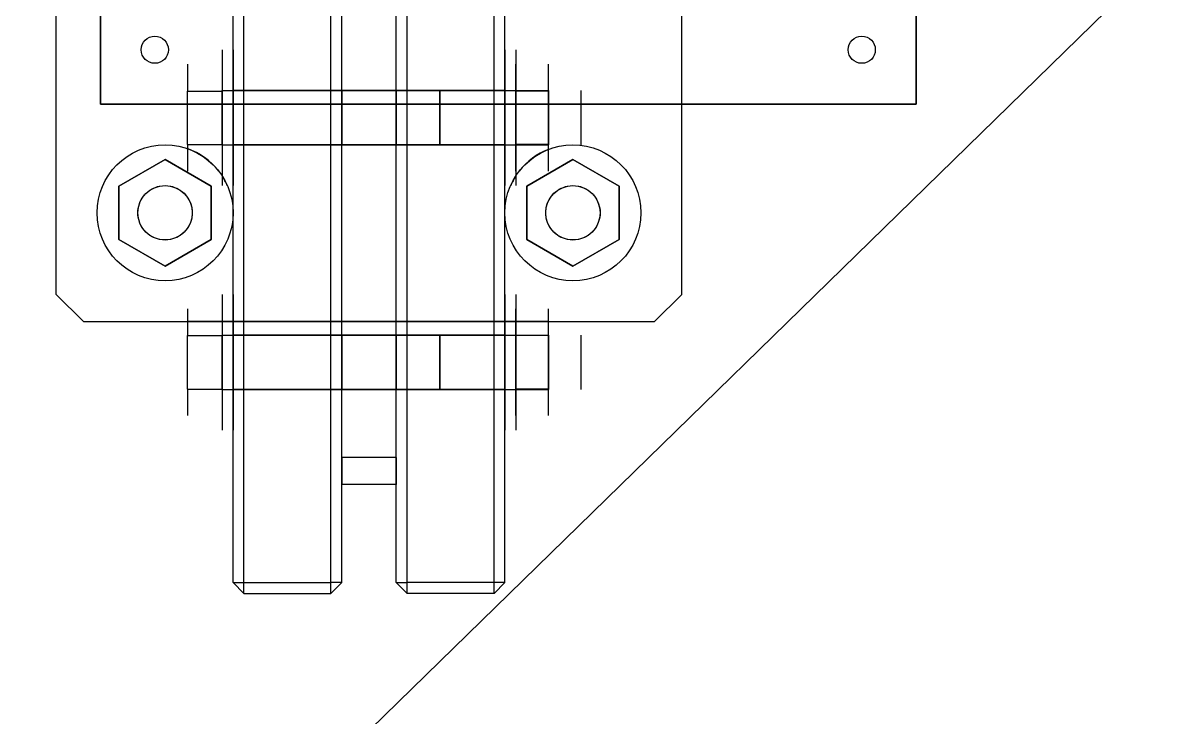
# Model space of a CAD drawing. Extents: x 0 to 2438, y 0 to 2056.
# Drawn here: x 715.5 to 821.1, y 397.3 to 461.1 of the extents above; entities that cross this region are included whole.
import ezdxf

# ---------------------------------------------------------------- set-up
doc = ezdxf.new("R2010")
doc.units = 0
doc.layers.get('0').update_dxf_attribs({"linetype": 'CONTINUOUS'})

msp = doc.modelspace()

# ---------------------------------------------------------------- linework, layer by layer
at = {"color": 253}
for p, q in [((734.773, 409.631), (734.773, 957.633)), ((735.771, 409.631), (735.771, 957.633)), ((743.772, 409.631), (743.772, 957.633)), ((744.77, 409.631), (744.77, 957.633)), ((749.773, 409.631), (749.773, 957.633)), ((750.771, 409.631), (750.771, 957.633)), ((758.772, 409.631), (758.772, 957.633)), ((759.77, 409.631), (759.77, 957.633)), ((1132.58, 772.16), (429.817, 86.133)), ((1132.58, 772.16), (429.817, 86.133)), ((1132.58, 772.16), (429.817, 86.133)), ((744.77, 421.132), (744.77, 573.634)), ((744.77, 433.634), (744.77, 516.132)), ((749.773, 433.634), (749.773, 516.132)), ((718.52, 436.132), (718.52, 513.634)), ((776.023, 436.132), (776.023, 513.634)), ((722.577, 477.132), (722.577, 453.633)), ((722.577, 453.633), (722.577, 477.132)), ((722.577, 477.132), (722.577, 453.633)), ((722.577, 453.633), (722.577, 477.132)), ((797.574, 477.132), (797.574, 453.633)), ((797.574, 453.633), (797.574, 477.132)), ((797.574, 477.132), (797.574, 453.633)), ((797.574, 453.633), (797.574, 477.132)), ((733.771, 458.632), (733.771, 446.133)), ((734.773, 452.381), (734.773, 458.632)), ((734.773, 458.632), (734.773, 446.133)), ((759.77, 452.381), (759.77, 458.632)), ((759.77, 458.632), (759.77, 446.133)), ((760.772, 458.632), (760.772, 446.133)), ((730.571, 457.292), (730.571, 454.836)), ((733.771, 457.292), (733.771, 454.836)), ((733.771, 457.292), (733.771, 454.836)), ((760.772, 454.836), (760.772, 457.292)), ((760.772, 454.836), (760.772, 457.292)), ((763.771, 454.836), (763.771, 457.292)), ((730.571, 449.929), (730.571, 454.836)), ((730.571, 454.836), (733.771, 454.836)), ((733.771, 452.381), (733.771, 454.882)), ((733.771, 454.882), (733.771, 449.883)), ((733.771, 454.836), (733.771, 454.882)), ((733.771, 454.882), (733.771, 454.836)), ((733.771, 454.882), (734.773, 454.882)), ((733.771, 454.882), (753.773, 454.882)), ((733.771, 454.836), (733.771, 454.025)), ((733.771, 454.025), (733.771, 454.836)), ((733.771, 449.929), (733.771, 454.836)), ((733.771, 449.929), (733.771, 454.836)), ((734.773, 452.381), (734.773, 454.882)), ((734.773, 454.882), (734.773, 449.883)), ((734.773, 452.381), (734.773, 454.882)), ((734.773, 454.882), (734.773, 449.883)), ((744.77, 454.882), (734.773, 454.882)), ((744.77, 452.381), (744.77, 454.882)), ((744.77, 454.882), (744.77, 449.883)), ((744.77, 452.381), (744.77, 454.882)), ((744.77, 454.882), (744.77, 449.883)), ((749.773, 454.882), (744.77, 454.882)), ((749.773, 452.381), (749.773, 454.882)), ((749.773, 454.882), (749.773, 449.883)), ((749.773, 452.381), (749.773, 454.882)), ((749.773, 454.882), (749.773, 449.883)), ((759.77, 454.882), (749.773, 454.882)), ((753.773, 449.883), (753.773, 454.882)), ((753.773, 454.882), (753.773, 452.381)), ((753.773, 454.882), (763.771, 454.882)), ((759.77, 452.381), (759.77, 454.882)), ((759.77, 454.882), (759.77, 449.883)), ((759.77, 452.381), (759.77, 454.882)), ((759.77, 454.882), (759.77, 449.883)), ((759.77, 454.882), (760.772, 454.882)), ((760.772, 452.381), (760.772, 454.882)), ((760.772, 454.882), (760.772, 449.883)), ((760.772, 452.381), (760.772, 454.882)), ((760.772, 454.882), (760.772, 449.883)), ((760.772, 454.882), (763.771, 454.882)), ((760.772, 454.836), (760.772, 449.929)), ((763.771, 454.836), (760.772, 454.836)), ((760.772, 454.836), (760.772, 449.929)), ((763.771, 452.381), (763.771, 454.882)), ((763.771, 454.882), (763.771, 449.883)), ((763.771, 454.836), (763.771, 449.929)), ((766.77, 449.883), (766.77, 454.882)), ((797.574, 453.633), (722.577, 453.633)), ((797.574, 453.633), (722.577, 453.633)), ((722.577, 453.633), (797.574, 453.633)), ((722.577, 453.633), (797.574, 453.633)), ((733.771, 454.025), (733.771, 453.196)), ((733.771, 453.196), (733.771, 454.025)), ((733.771, 453.196), (733.771, 452.381)), ((733.771, 451.57), (733.771, 453.196)), ((733.771, 449.883), (733.771, 452.381)), ((733.771, 452.381), (733.771, 451.57)), ((734.773, 446.133), (734.773, 452.381)), ((734.773, 449.883), (734.773, 452.381)), ((734.773, 449.883), (734.773, 452.381)), ((744.77, 449.883), (744.77, 452.381)), ((744.77, 449.883), (744.77, 452.381)), ((749.773, 449.883), (749.773, 452.381)), ((749.773, 449.883), (749.773, 452.381)), ((753.773, 452.381), (753.773, 449.883)), ((759.77, 446.133), (759.77, 452.381)), ((759.77, 449.883), (759.77, 452.381)), ((759.77, 449.883), (759.77, 452.381)), ((760.772, 449.883), (760.772, 452.381)), ((760.772, 449.883), (760.772, 452.381)), ((763.771, 449.883), (763.771, 452.381)), ((733.771, 450.744), (733.771, 451.57)), ((733.771, 451.57), (733.771, 450.744)), ((733.771, 449.929), (733.771, 450.744)), ((733.771, 450.744), (733.771, 449.929)), ((730.571, 449.929), (730.571, 447.477)), ((730.571, 449.929), (733.771, 449.929)), ((733.771, 449.929), (733.771, 449.883)), ((733.771, 449.883), (733.771, 449.929)), ((733.771, 449.929), (733.771, 447.477)), ((733.771, 449.929), (733.771, 447.477)), ((733.771, 449.883), (734.773, 449.883)), ((733.771, 449.883), (753.773, 449.883)), ((744.77, 449.883), (734.773, 449.883)), ((749.773, 449.883), (744.77, 449.883)), ((759.77, 449.883), (749.773, 449.883)), ((753.773, 449.883), (763.771, 449.883)), ((759.77, 449.883), (760.772, 449.883)), ((763.771, 449.929), (760.772, 449.929)), ((760.772, 447.477), (760.772, 449.929)), ((760.772, 447.477), (760.772, 449.929)), ((760.772, 449.883), (763.771, 449.883)), ((763.771, 447.477), (763.771, 449.929)), ((724.27, 446.088), (728.521, 448.539)), ((724.27, 446.088), (728.521, 448.539)), ((724.27, 446.088), (728.521, 448.539)), ((724.27, 446.088), (728.521, 448.539)), ((728.521, 448.539), (724.27, 446.088)), ((732.769, 446.088), (728.521, 448.539)), ((732.769, 446.088), (728.521, 448.539)), ((732.769, 446.088), (728.521, 448.539)), ((732.769, 446.088), (728.521, 448.539)), ((728.521, 448.539), (732.769, 446.088)), ((761.771, 446.088), (766.022, 448.539)), ((761.771, 446.088), (766.022, 448.539)), ((761.771, 446.088), (766.022, 448.539)), ((761.771, 446.088), (766.022, 448.539)), ((766.022, 448.539), (761.771, 446.088)), ((770.273, 446.088), (766.022, 448.539)), ((770.273, 446.088), (766.022, 448.539)), ((770.273, 446.088), (766.022, 448.539)), ((770.273, 446.088), (766.022, 448.539)), ((766.022, 448.539), (770.273, 446.088)), ((724.27, 446.088), (724.27, 441.18)), ((724.27, 446.088), (724.27, 441.18)), ((724.27, 446.088), (724.27, 441.18)), ((724.27, 446.088), (724.27, 441.18)), ((724.27, 441.18), (724.27, 446.088)), ((732.769, 446.088), (732.769, 441.18)), ((732.769, 446.088), (732.769, 441.18)), ((732.769, 446.088), (732.769, 441.18)), ((732.769, 446.088), (732.769, 441.18)), ((732.769, 441.18), (732.769, 446.088)), ((761.771, 446.088), (761.771, 441.18)), ((761.771, 446.088), (761.771, 441.18)), ((761.771, 446.088), (761.771, 441.18)), ((761.771, 446.088), (761.771, 441.18)), ((761.771, 441.18), (761.771, 446.088)), ((770.273, 446.088), (770.273, 441.18)), ((770.273, 446.088), (770.273, 441.18)), ((770.273, 446.088), (770.273, 441.18)), ((770.273, 446.088), (770.273, 441.18)), ((770.273, 441.18), (770.273, 446.088)), ((728.521, 438.725), (724.27, 441.18)), ((728.521, 438.725), (724.27, 441.18)), ((728.521, 438.725), (724.27, 441.18)), ((728.521, 438.725), (724.27, 441.18)), ((724.27, 441.18), (728.521, 438.725)), ((728.521, 438.725), (732.769, 441.18)), ((728.521, 438.725), (732.769, 441.18)), ((728.521, 438.725), (732.769, 441.18)), ((728.521, 438.725), (732.769, 441.18)), ((732.769, 441.18), (728.521, 438.725)), ((766.022, 438.725), (761.771, 441.18)), ((766.022, 438.725), (761.771, 441.18)), ((766.022, 438.725), (761.771, 441.18)), ((766.022, 438.725), (761.771, 441.18)), ((761.771, 441.18), (766.022, 438.725)), ((766.022, 438.725), (770.273, 441.18)), ((766.022, 438.725), (770.273, 441.18)), ((766.022, 438.725), (770.273, 441.18)), ((766.022, 438.725), (770.273, 441.18)), ((770.273, 441.18), (766.022, 438.725)), ((718.52, 436.132), (721.021, 433.634)), ((733.771, 436.132), (733.771, 423.633)), ((734.773, 429.884), (734.773, 436.132)), ((734.773, 436.132), (734.773, 423.633)), ((759.77, 429.884), (759.77, 436.132)), ((759.77, 436.132), (759.77, 423.633)), ((760.772, 436.132), (760.772, 423.633)), ((773.522, 433.634), (776.023, 436.132)), ((730.571, 434.792), (730.571, 432.336)), ((733.771, 434.792), (733.771, 432.336)), ((733.771, 434.792), (733.771, 432.336)), ((760.772, 432.336), (760.772, 434.792)), ((760.772, 432.336), (760.772, 434.792)), ((763.771, 432.336), (763.771, 434.792)), ((721.021, 433.634), (773.522, 433.634)), ((744.77, 433.634), (730.571, 433.634)), ((749.773, 433.634), (744.77, 433.634)), ((744.77, 421.132), (744.77, 433.634)), ((763.771, 433.634), (749.773, 433.634)), ((749.773, 421.132), (749.773, 433.634)), ((730.571, 427.429), (730.571, 432.336)), ((730.571, 432.336), (733.771, 432.336)), ((733.771, 429.884), (733.771, 432.382)), ((733.771, 432.382), (733.771, 427.383)), ((733.771, 432.336), (733.771, 432.382)), ((733.771, 432.382), (733.771, 432.336)), ((733.771, 432.382), (734.773, 432.382)), ((733.771, 432.382), (753.773, 432.382)), ((733.771, 432.336), (733.771, 431.525)), ((733.771, 431.525), (733.771, 432.336)), ((733.771, 427.429), (733.771, 432.336)), ((733.771, 427.429), (733.771, 432.336)), ((734.773, 429.884), (734.773, 432.382)), ((734.773, 432.382), (734.773, 427.383)), ((734.773, 429.884), (734.773, 432.382)), ((734.773, 432.382), (734.773, 427.383)), ((744.77, 432.382), (734.773, 432.382)), ((744.77, 429.884), (744.77, 432.382)), ((744.77, 432.382), (744.77, 427.383)), ((744.77, 429.884), (744.77, 432.382)), ((744.77, 432.382), (744.77, 427.383)), ((749.773, 432.382), (744.77, 432.382)), ((749.773, 429.884), (749.773, 432.382)), ((749.773, 432.382), (749.773, 427.383)), ((749.773, 429.884), (749.773, 432.382)), ((749.773, 432.382), (749.773, 427.383)), ((759.77, 432.382), (749.773, 432.382)), ((753.773, 427.383), (753.773, 432.382)), ((753.773, 432.382), (753.773, 429.884)), ((753.773, 432.382), (763.771, 432.382)), ((759.77, 429.884), (759.77, 432.382)), ((759.77, 432.382), (759.77, 427.383)), ((759.77, 429.884), (759.77, 432.382)), ((759.77, 432.382), (759.77, 427.383)), ((759.77, 432.382), (760.772, 432.382)), ((760.772, 429.884), (760.772, 432.382)), ((760.772, 432.382), (760.772, 427.383)), ((760.772, 429.884), (760.772, 432.382)), ((760.772, 432.382), (760.772, 427.383)), ((760.772, 432.382), (763.771, 432.382)), ((760.772, 432.336), (760.772, 427.429)), ((763.771, 432.336), (760.772, 432.336)), ((760.772, 432.336), (760.772, 427.429)), ((763.771, 429.884), (763.771, 432.382)), ((763.771, 432.382), (763.771, 427.383)), ((763.771, 432.336), (763.771, 427.429)), ((766.77, 427.383), (766.77, 432.382)), ((733.771, 431.525), (733.771, 430.696)), ((733.771, 430.696), (733.771, 431.525)), ((733.771, 430.696), (733.771, 429.884)), ((733.771, 429.073), (733.771, 430.696)), ((733.771, 427.383), (733.771, 429.884)), ((733.771, 429.884), (733.771, 429.073)), ((733.771, 428.24), (733.771, 429.073)), ((733.771, 429.073), (733.771, 428.24)), ((734.773, 423.633), (734.773, 429.884)), ((734.773, 427.383), (734.773, 429.884)), ((734.773, 427.383), (734.773, 429.884)), ((744.77, 427.383), (744.77, 429.884)), ((744.77, 427.383), (744.77, 429.884)), ((749.773, 427.383), (749.773, 429.884)), ((749.773, 427.383), (749.773, 429.884)), ((753.773, 429.884), (753.773, 427.383)), ((759.77, 423.633), (759.77, 429.884)), ((759.77, 427.383), (759.77, 429.884)), ((759.77, 427.383), (759.77, 429.884)), ((760.772, 427.383), (760.772, 429.884)), ((760.772, 427.383), (760.772, 429.884)), ((763.771, 427.383), (763.771, 429.884)), ((733.771, 427.429), (733.771, 428.24)), ((733.771, 428.24), (733.771, 427.429)), ((730.571, 427.429), (730.571, 424.977)), ((730.571, 427.429), (733.771, 427.429)), ((733.771, 427.429), (733.771, 427.383)), ((733.771, 427.383), (733.771, 427.429)), ((733.771, 427.429), (733.771, 424.977)), ((733.771, 427.429), (733.771, 424.977)), ((733.771, 427.383), (734.773, 427.383)), ((733.771, 427.383), (753.773, 427.383)), ((744.77, 427.383), (734.773, 427.383)), ((749.773, 427.383), (744.77, 427.383)), ((759.77, 427.383), (749.773, 427.383)), ((753.773, 427.383), (763.771, 427.383)), ((759.77, 427.383), (760.772, 427.383)), ((763.771, 427.429), (760.772, 427.429)), ((760.772, 424.977), (760.772, 427.429)), ((760.772, 424.977), (760.772, 427.429)), ((760.772, 427.383), (763.771, 427.383)), ((763.771, 424.977), (763.771, 427.429)), ((744.77, 421.132), (744.77, 418.634)), ((749.773, 421.132), (744.77, 421.132)), ((749.773, 421.132), (749.773, 418.634)), ((749.773, 418.634), (744.77, 418.634)), ((735.771, 408.633), (734.773, 409.631)), ((734.773, 409.631), (735.771, 409.631)), ((735.771, 408.633), (735.771, 409.631)), ((735.771, 409.631), (743.772, 409.631)), ((743.772, 408.633), (743.772, 409.631)), ((743.772, 408.633), (744.77, 409.631)), ((744.77, 409.631), (743.772, 409.631)), ((750.771, 408.633), (749.773, 409.631)), ((749.773, 409.631), (750.771, 409.631)), ((758.772, 409.631), (750.771, 409.631)), ((750.771, 408.633), (750.771, 409.631)), ((758.772, 408.633), (759.77, 409.631)), ((759.77, 409.631), (758.772, 409.631)), ((758.772, 408.633), (758.772, 409.631)), ((735.771, 408.633), (743.772, 408.633)), ((758.772, 408.633), (750.771, 408.633))]:
    msp.add_line(p, q, dxfattribs=at)
for points in [[(726.327, 458.632), (726.327, 459.324), (726.884, 459.885), (727.576, 459.885)], [(726.327, 458.632), (726.327, 459.324), (726.884, 459.885), (727.576, 459.885)], [(726.327, 458.632), (726.327, 459.324), (726.884, 459.885), (727.576, 459.885)], [(726.327, 458.632), (726.327, 459.324), (726.884, 459.885), (727.576, 459.885)], [(727.576, 459.885), (728.267, 459.885), (728.825, 459.324), (728.825, 458.632)], [(727.576, 459.885), (728.267, 459.885), (728.825, 459.324), (728.825, 458.632)], [(727.576, 459.885), (728.267, 459.885), (728.825, 459.324), (728.825, 458.632)], [(727.576, 459.885), (728.267, 459.885), (728.825, 459.324), (728.825, 458.632)], [(791.326, 458.632), (791.326, 459.324), (791.884, 459.885), (792.575, 459.885)], [(791.326, 458.632), (791.326, 459.324), (791.884, 459.885), (792.575, 459.885)], [(791.326, 458.632), (791.326, 459.324), (791.884, 459.885), (792.575, 459.885)], [(791.326, 458.632), (791.326, 459.324), (791.884, 459.885), (792.575, 459.885)], [(792.575, 459.885), (793.267, 459.885), (793.824, 459.324), (793.824, 458.632)], [(792.575, 459.885), (793.267, 459.885), (793.824, 459.324), (793.824, 458.632)], [(792.575, 459.885), (793.267, 459.885), (793.824, 459.324), (793.824, 458.632)], [(792.575, 459.885), (793.267, 459.885), (793.824, 459.324), (793.824, 458.632)], [(727.576, 457.383), (726.884, 457.383), (726.327, 457.944), (726.327, 458.632)], [(727.576, 457.383), (726.884, 457.383), (726.327, 457.944), (726.327, 458.632)], [(727.576, 457.383), (726.884, 457.383), (726.327, 457.944), (726.327, 458.632)], [(727.576, 457.383), (726.884, 457.383), (726.327, 457.944), (726.327, 458.632)], [(728.825, 458.632), (728.825, 457.944), (728.267, 457.383), (727.576, 457.383)], [(728.825, 458.632), (728.825, 457.944), (728.267, 457.383), (727.576, 457.383)], [(728.825, 458.632), (728.825, 457.944), (728.267, 457.383), (727.576, 457.383)], [(728.825, 458.632), (728.825, 457.944), (728.267, 457.383), (727.576, 457.383)], [(792.575, 457.383), (791.884, 457.383), (791.326, 457.944), (791.326, 458.632)], [(792.575, 457.383), (791.884, 457.383), (791.326, 457.944), (791.326, 458.632)], [(792.575, 457.383), (791.884, 457.383), (791.326, 457.944), (791.326, 458.632)], [(792.575, 457.383), (791.884, 457.383), (791.326, 457.944), (791.326, 458.632)], [(793.824, 458.632), (793.824, 457.944), (793.267, 457.383), (792.575, 457.383)], [(793.824, 458.632), (793.824, 457.944), (793.267, 457.383), (792.575, 457.383)], [(793.824, 458.632), (793.824, 457.944), (793.267, 457.383), (792.575, 457.383)], [(793.824, 458.632), (793.824, 457.944), (793.267, 457.383), (792.575, 457.383)], [(722.27, 443.632), (722.27, 447.086), (725.068, 449.883), (728.521, 449.883)], [(722.27, 443.632), (722.27, 447.086), (725.068, 449.883), (728.521, 449.883)], [(722.27, 443.632), (722.27, 447.086), (725.068, 449.883), (728.521, 449.883)], [(722.27, 443.632), (722.27, 447.086), (725.068, 449.883), (728.521, 449.883)], [(722.27, 443.632), (722.27, 447.086), (725.068, 449.883), (728.521, 449.883)], [(722.27, 443.632), (722.27, 447.086), (725.068, 449.883), (728.521, 449.883)], [(722.27, 443.632), (722.27, 447.086), (725.068, 449.883), (728.521, 449.883)], [(728.521, 449.883), (731.972, 449.883), (734.773, 447.086), (734.773, 443.632)], [(728.521, 449.883), (731.972, 449.883), (734.773, 447.086), (734.773, 443.632)], [(728.521, 449.883), (731.972, 449.883), (734.773, 447.086), (734.773, 443.632)], [(728.521, 449.883), (731.972, 449.883), (734.773, 447.086), (734.773, 443.632)], [(728.521, 449.883), (731.972, 449.883), (734.773, 447.086), (734.773, 443.632)], [(728.521, 449.883), (731.972, 449.883), (734.773, 447.086), (734.773, 443.632)], [(728.521, 449.883), (731.972, 449.883), (734.773, 447.086), (734.773, 443.632)], [(733.45, 447.477), (732.709, 448.426), (731.71, 449.143), (730.571, 449.538)], [(759.77, 443.632), (759.77, 447.086), (762.568, 449.883), (766.022, 449.883)], [(759.77, 443.632), (759.77, 447.086), (762.568, 449.883), (766.022, 449.883)], [(759.77, 443.632), (759.77, 447.086), (762.568, 449.883), (766.022, 449.883)], [(759.77, 443.632), (759.77, 447.086), (762.568, 449.883), (766.022, 449.883)], [(759.77, 443.632), (759.77, 447.086), (762.568, 449.883), (766.022, 449.883)], [(759.77, 443.632), (759.77, 447.086), (762.568, 449.883), (766.022, 449.883)], [(759.77, 443.632), (759.77, 447.086), (762.568, 449.883), (766.022, 449.883)], [(763.771, 449.464), (762.713, 449.058), (761.788, 448.37), (761.093, 447.477)], [(766.022, 449.883), (769.472, 449.883), (772.269, 447.086), (772.269, 443.632)], [(766.022, 449.883), (769.472, 449.883), (772.269, 447.086), (772.269, 443.632)], [(766.022, 449.883), (769.472, 449.883), (772.269, 447.086), (772.269, 443.632)], [(766.022, 449.883), (769.472, 449.883), (772.269, 447.086), (772.269, 443.632)], [(766.022, 449.883), (769.472, 449.883), (772.269, 447.086), (772.269, 443.632)], [(766.022, 449.883), (769.472, 449.883), (772.269, 447.086), (772.269, 443.632)], [(766.022, 449.883), (769.472, 449.883), (772.269, 447.086), (772.269, 443.632)], [(734.251, 446.133), (734.113, 446.444), (733.954, 446.74), (733.771, 447.026)], [(760.772, 447.026), (760.589, 446.74), (760.427, 446.444), (760.293, 446.133)], [(726.02, 443.632), (726.02, 445.015), (727.138, 446.133), (728.521, 446.133)], [(726.02, 443.632), (726.02, 445.015), (727.138, 446.133), (728.521, 446.133)], [(726.02, 443.632), (726.02, 445.015), (727.138, 446.133), (728.521, 446.133)], [(726.02, 443.632), (726.02, 445.015), (727.138, 446.133), (728.521, 446.133)], [(726.02, 443.632), (726.02, 445.015), (727.138, 446.133), (728.521, 446.133)], [(726.02, 443.632), (726.02, 445.015), (727.138, 446.133), (728.521, 446.133)], [(726.02, 443.632), (726.02, 445.015), (727.138, 446.133), (728.521, 446.133)], [(726.02, 443.632), (726.02, 445.015), (727.138, 446.133), (728.521, 446.133)], [(726.02, 443.632), (726.02, 445.015), (727.138, 446.133), (728.521, 446.133)], [(726.02, 443.632), (726.02, 445.015), (727.138, 446.133), (728.521, 446.133)], [(726.02, 443.632), (726.02, 445.015), (727.138, 446.133), (728.521, 446.133)], [(726.02, 443.632), (726.02, 445.015), (727.138, 446.133), (728.521, 446.133)], [(726.02, 443.632), (726.02, 445.015), (727.138, 446.133), (728.521, 446.133)], [(726.02, 443.632), (726.02, 445.015), (727.138, 446.133), (728.521, 446.133)], [(726.02, 443.632), (726.02, 445.015), (727.138, 446.133), (728.521, 446.133)], [(726.02, 443.632), (726.02, 445.015), (727.138, 446.133), (728.521, 446.133)], [(726.02, 443.632), (726.02, 445.015), (727.138, 446.133), (728.521, 446.133)], [(726.02, 443.632), (726.02, 445.015), (727.138, 446.133), (728.521, 446.133)], [(726.02, 443.632), (726.02, 445.015), (727.138, 446.133), (728.521, 446.133)], [(726.02, 443.632), (726.02, 445.015), (727.138, 446.133), (728.521, 446.133)], [(726.634, 445.276), (727.001, 445.696), (727.498, 445.982), (728.042, 446.088)], [(728.042, 446.088), (728.359, 446.151), (728.684, 446.151), (729.001, 446.088)], [(728.521, 446.133), (729.904, 446.133), (731.023, 445.015), (731.023, 443.632)], [(728.521, 446.133), (729.904, 446.133), (731.023, 445.015), (731.023, 443.632)], [(728.521, 446.133), (729.904, 446.133), (731.023, 445.015), (731.023, 443.632)], [(728.521, 446.133), (729.904, 446.133), (731.023, 445.015), (731.023, 443.632)], [(728.521, 446.133), (729.904, 446.133), (731.023, 445.015), (731.023, 443.632)], [(728.521, 446.133), (729.904, 446.133), (731.023, 445.015), (731.023, 443.632)], [(728.521, 446.133), (729.904, 446.133), (731.023, 445.015), (731.023, 443.632)], [(728.521, 446.133), (729.904, 446.133), (731.023, 445.015), (731.023, 443.632)], [(728.521, 446.133), (729.904, 446.133), (731.023, 445.015), (731.023, 443.632)], [(728.521, 446.133), (729.904, 446.133), (731.023, 445.015), (731.023, 443.632)], [(728.521, 446.133), (729.904, 446.133), (731.023, 445.015), (731.023, 443.632)], [(728.521, 446.133), (729.904, 446.133), (731.023, 445.015), (731.023, 443.632)], [(728.521, 446.133), (729.904, 446.133), (731.023, 445.015), (731.023, 443.632)], [(728.521, 446.133), (729.904, 446.133), (731.023, 445.015), (731.023, 443.632)], [(728.521, 446.133), (729.904, 446.133), (731.023, 445.015), (731.023, 443.632)], [(728.521, 446.133), (729.904, 446.133), (731.023, 445.015), (731.023, 443.632)], [(728.521, 446.133), (729.904, 446.133), (731.023, 445.015), (731.023, 443.632)], [(728.521, 446.133), (729.904, 446.133), (731.023, 445.015), (731.023, 443.632)], [(728.521, 446.133), (729.904, 446.133), (731.023, 445.015), (731.023, 443.632)], [(728.521, 446.133), (729.904, 446.133), (731.023, 445.015), (731.023, 443.632)], [(729.001, 446.088), (729.544, 445.982), (730.042, 445.696), (730.409, 445.276)], [(763.52, 443.632), (763.52, 445.015), (764.639, 446.133), (766.022, 446.133)], [(763.52, 443.632), (763.52, 445.015), (764.639, 446.133), (766.022, 446.133)], [(763.52, 443.632), (763.52, 445.015), (764.639, 446.133), (766.022, 446.133)], [(763.52, 443.632), (763.52, 445.015), (764.639, 446.133), (766.022, 446.133)], [(763.52, 443.632), (763.52, 445.015), (764.639, 446.133), (766.022, 446.133)], [(763.52, 443.632), (763.52, 445.015), (764.639, 446.133), (766.022, 446.133)], [(763.52, 443.632), (763.52, 445.015), (764.639, 446.133), (766.022, 446.133)], [(763.52, 443.632), (763.52, 445.015), (764.639, 446.133), (766.022, 446.133)], [(763.52, 443.632), (763.52, 445.015), (764.639, 446.133), (766.022, 446.133)], [(763.52, 443.632), (763.52, 445.015), (764.639, 446.133), (766.022, 446.133)], [(763.52, 443.632), (763.52, 445.015), (764.639, 446.133), (766.022, 446.133)], [(763.52, 443.632), (763.52, 445.015), (764.639, 446.133), (766.022, 446.133)], [(763.52, 443.632), (763.52, 445.015), (764.639, 446.133), (766.022, 446.133)], [(763.52, 443.632), (763.52, 445.015), (764.639, 446.133), (766.022, 446.133)], [(763.52, 443.632), (763.52, 445.015), (764.639, 446.133), (766.022, 446.133)], [(763.52, 443.632), (763.52, 445.015), (764.639, 446.133), (766.022, 446.133)], [(763.52, 443.632), (763.52, 445.015), (764.639, 446.133), (766.022, 446.133)], [(763.52, 443.632), (763.52, 445.015), (764.639, 446.133), (766.022, 446.133)], [(763.52, 443.632), (763.52, 445.015), (764.639, 446.133), (766.022, 446.133)], [(763.52, 443.632), (763.52, 445.015), (764.639, 446.133), (766.022, 446.133)], [(764.134, 445.276), (764.501, 445.696), (764.995, 445.982), (765.542, 446.088)], [(765.542, 446.088), (765.859, 446.151), (766.184, 446.151), (766.501, 446.088)], [(766.022, 446.133), (767.401, 446.133), (768.519, 445.015), (768.519, 443.632)], [(766.022, 446.133), (767.401, 446.133), (768.519, 445.015), (768.519, 443.632)], [(766.022, 446.133), (767.401, 446.133), (768.519, 445.015), (768.519, 443.632)], [(766.022, 446.133), (767.401, 446.133), (768.519, 445.015), (768.519, 443.632)], [(766.022, 446.133), (767.401, 446.133), (768.519, 445.015), (768.519, 443.632)], [(766.022, 446.133), (767.401, 446.133), (768.519, 445.015), (768.519, 443.632)], [(766.022, 446.133), (767.401, 446.133), (768.519, 445.015), (768.519, 443.632)], [(766.022, 446.133), (767.401, 446.133), (768.519, 445.015), (768.519, 443.632)], [(766.022, 446.133), (767.401, 446.133), (768.519, 445.015), (768.519, 443.632)], [(766.022, 446.133), (767.401, 446.133), (768.519, 445.015), (768.519, 443.632)], [(766.022, 446.133), (767.401, 446.133), (768.519, 445.015), (768.519, 443.632)], [(766.022, 446.133), (767.401, 446.133), (768.519, 445.015), (768.519, 443.632)], [(766.022, 446.133), (767.401, 446.133), (768.519, 445.015), (768.519, 443.632)], [(766.022, 446.133), (767.401, 446.133), (768.519, 445.015), (768.519, 443.632)], [(766.022, 446.133), (767.401, 446.133), (768.519, 445.015), (768.519, 443.632)], [(766.022, 446.133), (767.401, 446.133), (768.519, 445.015), (768.519, 443.632)], [(766.022, 446.133), (767.401, 446.133), (768.519, 445.015), (768.519, 443.632)], [(766.022, 446.133), (767.401, 446.133), (768.519, 445.015), (768.519, 443.632)], [(766.022, 446.133), (767.401, 446.133), (768.519, 445.015), (768.519, 443.632)], [(766.022, 446.133), (767.401, 446.133), (768.519, 445.015), (768.519, 443.632)], [(766.501, 446.088), (767.045, 445.982), (767.542, 445.696), (767.909, 445.276)], [(726.158, 444.447), (726.26, 444.75), (726.426, 445.033), (726.634, 445.276)], [(730.409, 445.276), (730.617, 445.033), (730.779, 444.75), (730.885, 444.447)], [(763.658, 444.447), (763.76, 444.75), (763.923, 445.033), (764.134, 445.276)], [(767.909, 445.276), (768.117, 445.033), (768.279, 444.75), (768.385, 444.447)], [(726.158, 442.821), (725.978, 443.346), (725.978, 443.918), (726.158, 444.447)], [(730.885, 444.447), (730.973, 444.186), (731.023, 443.911), (731.023, 443.632)], [(763.658, 442.821), (763.475, 443.346), (763.475, 443.918), (763.658, 444.447)], [(768.385, 444.447), (768.477, 444.186), (768.519, 443.911), (768.519, 443.632)], [(728.521, 437.381), (725.068, 437.381), (722.27, 440.182), (722.27, 443.632)], [(728.521, 437.381), (725.068, 437.381), (722.27, 440.182), (722.27, 443.632)], [(728.521, 437.381), (725.068, 437.381), (722.27, 440.182), (722.27, 443.632)], [(728.521, 437.381), (725.068, 437.381), (722.27, 440.182), (722.27, 443.632)], [(728.521, 437.381), (725.068, 437.381), (722.27, 440.182), (722.27, 443.632)], [(728.521, 437.381), (725.068, 437.381), (722.27, 440.182), (722.27, 443.632)], [(728.521, 437.381), (725.068, 437.381), (722.27, 440.182), (722.27, 443.632)], [(728.521, 441.134), (727.138, 441.134), (726.02, 442.253), (726.02, 443.632)], [(728.521, 441.134), (727.138, 441.134), (726.02, 442.253), (726.02, 443.632)], [(728.521, 441.134), (727.138, 441.134), (726.02, 442.253), (726.02, 443.632)], [(728.521, 441.134), (727.138, 441.134), (726.02, 442.253), (726.02, 443.632)], [(728.521, 441.134), (727.138, 441.134), (726.02, 442.253), (726.02, 443.632)], [(728.521, 441.134), (727.138, 441.134), (726.02, 442.253), (726.02, 443.632)], [(728.521, 441.134), (727.138, 441.134), (726.02, 442.253), (726.02, 443.632)], [(728.521, 441.134), (727.138, 441.134), (726.02, 442.253), (726.02, 443.632)], [(728.521, 441.134), (727.138, 441.134), (726.02, 442.253), (726.02, 443.632)], [(728.521, 441.134), (727.138, 441.134), (726.02, 442.253), (726.02, 443.632)], [(728.521, 441.134), (727.138, 441.134), (726.02, 442.253), (726.02, 443.632)], [(728.521, 441.134), (727.138, 441.134), (726.02, 442.253), (726.02, 443.632)], [(728.521, 441.134), (727.138, 441.134), (726.02, 442.253), (726.02, 443.632)], [(728.521, 441.134), (727.138, 441.134), (726.02, 442.253), (726.02, 443.632)], [(728.521, 441.134), (727.138, 441.134), (726.02, 442.253), (726.02, 443.632)], [(728.521, 441.134), (727.138, 441.134), (726.02, 442.253), (726.02, 443.632)], [(728.521, 441.134), (727.138, 441.134), (726.02, 442.253), (726.02, 443.632)], [(728.521, 441.134), (727.138, 441.134), (726.02, 442.253), (726.02, 443.632)], [(728.521, 441.134), (727.138, 441.134), (726.02, 442.253), (726.02, 443.632)], [(728.521, 441.134), (727.138, 441.134), (726.02, 442.253), (726.02, 443.632)], [(726.634, 441.992), (726.426, 442.235), (726.26, 442.517), (726.158, 442.821)], [(731.023, 443.632), (731.023, 442.253), (729.904, 441.134), (728.521, 441.134)], [(731.023, 443.632), (731.023, 442.253), (729.904, 441.134), (728.521, 441.134)], [(731.023, 443.632), (731.023, 442.253), (729.904, 441.134), (728.521, 441.134)], [(731.023, 443.632), (731.023, 442.253), (729.904, 441.134), (728.521, 441.134)], [(734.773, 443.632), (734.773, 440.182), (731.972, 437.381), (728.521, 437.381)], [(731.023, 443.632), (731.023, 442.253), (729.904, 441.134), (728.521, 441.134)], [(731.023, 443.632), (731.023, 442.253), (729.904, 441.134), (728.521, 441.134)], [(731.023, 443.632), (731.023, 442.253), (729.904, 441.134), (728.521, 441.134)], [(731.023, 443.632), (731.023, 442.253), (729.904, 441.134), (728.521, 441.134)], [(731.023, 443.632), (731.023, 442.253), (729.904, 441.134), (728.521, 441.134)], [(731.023, 443.632), (731.023, 442.253), (729.904, 441.134), (728.521, 441.134)], [(734.773, 443.632), (734.773, 440.182), (731.972, 437.381), (728.521, 437.381)], [(734.773, 443.632), (734.773, 440.182), (731.972, 437.381), (728.521, 437.381)], [(731.023, 443.632), (731.023, 442.253), (729.904, 441.134), (728.521, 441.134)], [(731.023, 443.632), (731.023, 442.253), (729.904, 441.134), (728.521, 441.134)], [(734.773, 443.632), (734.773, 440.182), (731.972, 437.381), (728.521, 437.381)], [(734.773, 443.632), (734.773, 440.182), (731.972, 437.381), (728.521, 437.381)], [(731.023, 443.632), (731.023, 442.253), (729.904, 441.134), (728.521, 441.134)], [(731.023, 443.632), (731.023, 442.253), (729.904, 441.134), (728.521, 441.134)], [(734.773, 443.632), (734.773, 440.182), (731.972, 437.381), (728.521, 437.381)], [(734.773, 443.632), (734.773, 440.182), (731.972, 437.381), (728.521, 437.381)], [(731.023, 443.632), (731.023, 442.253), (729.904, 441.134), (728.521, 441.134)], [(731.023, 443.632), (731.023, 442.253), (729.904, 441.134), (728.521, 441.134)], [(731.023, 443.632), (731.023, 442.253), (729.904, 441.134), (728.521, 441.134)], [(731.023, 443.632), (731.023, 442.253), (729.904, 441.134), (728.521, 441.134)], [(731.023, 443.632), (731.023, 442.253), (729.904, 441.134), (728.521, 441.134)], [(731.023, 443.632), (731.023, 442.253), (729.904, 441.134), (728.521, 441.134)], [(730.885, 442.821), (730.779, 442.517), (730.617, 442.235), (730.409, 441.992)], [(731.023, 443.632), (731.023, 443.357), (730.973, 443.082), (730.885, 442.821)], [(766.022, 437.381), (762.568, 437.381), (759.77, 440.182), (759.77, 443.632)], [(766.022, 437.381), (762.568, 437.381), (759.77, 440.182), (759.77, 443.632)], [(766.022, 437.381), (762.568, 437.381), (759.77, 440.182), (759.77, 443.632)], [(766.022, 437.381), (762.568, 437.381), (759.77, 440.182), (759.77, 443.632)], [(766.022, 437.381), (762.568, 437.381), (759.77, 440.182), (759.77, 443.632)], [(766.022, 437.381), (762.568, 437.381), (759.77, 440.182), (759.77, 443.632)], [(766.022, 437.381), (762.568, 437.381), (759.77, 440.182), (759.77, 443.632)], [(766.022, 441.134), (764.639, 441.134), (763.52, 442.253), (763.52, 443.632)], [(766.022, 441.134), (764.639, 441.134), (763.52, 442.253), (763.52, 443.632)], [(766.022, 441.134), (764.639, 441.134), (763.52, 442.253), (763.52, 443.632)], [(766.022, 441.134), (764.639, 441.134), (763.52, 442.253), (763.52, 443.632)], [(766.022, 441.134), (764.639, 441.134), (763.52, 442.253), (763.52, 443.632)], [(766.022, 441.134), (764.639, 441.134), (763.52, 442.253), (763.52, 443.632)], [(766.022, 441.134), (764.639, 441.134), (763.52, 442.253), (763.52, 443.632)], [(766.022, 441.134), (764.639, 441.134), (763.52, 442.253), (763.52, 443.632)], [(766.022, 441.134), (764.639, 441.134), (763.52, 442.253), (763.52, 443.632)], [(766.022, 441.134), (764.639, 441.134), (763.52, 442.253), (763.52, 443.632)], [(766.022, 441.134), (764.639, 441.134), (763.52, 442.253), (763.52, 443.632)], [(766.022, 441.134), (764.639, 441.134), (763.52, 442.253), (763.52, 443.632)], [(766.022, 441.134), (764.639, 441.134), (763.52, 442.253), (763.52, 443.632)], [(766.022, 441.134), (764.639, 441.134), (763.52, 442.253), (763.52, 443.632)], [(766.022, 441.134), (764.639, 441.134), (763.52, 442.253), (763.52, 443.632)], [(766.022, 441.134), (764.639, 441.134), (763.52, 442.253), (763.52, 443.632)], [(766.022, 441.134), (764.639, 441.134), (763.52, 442.253), (763.52, 443.632)], [(766.022, 441.134), (764.639, 441.134), (763.52, 442.253), (763.52, 443.632)], [(766.022, 441.134), (764.639, 441.134), (763.52, 442.253), (763.52, 443.632)], [(766.022, 441.134), (764.639, 441.134), (763.52, 442.253), (763.52, 443.632)], [(764.134, 441.992), (763.923, 442.235), (763.76, 442.517), (763.658, 442.821)], [(768.519, 443.632), (768.519, 442.253), (767.401, 441.134), (766.022, 441.134)], [(768.519, 443.632), (768.519, 442.253), (767.401, 441.134), (766.022, 441.134)], [(768.519, 443.632), (768.519, 442.253), (767.401, 441.134), (766.022, 441.134)], [(768.519, 443.632), (768.519, 442.253), (767.401, 441.134), (766.022, 441.134)], [(772.269, 443.632), (772.269, 440.182), (769.472, 437.381), (766.022, 437.381)], [(768.519, 443.632), (768.519, 442.253), (767.401, 441.134), (766.022, 441.134)], [(768.519, 443.632), (768.519, 442.253), (767.401, 441.134), (766.022, 441.134)], [(768.519, 443.632), (768.519, 442.253), (767.401, 441.134), (766.022, 441.134)], [(768.519, 443.632), (768.519, 442.253), (767.401, 441.134), (766.022, 441.134)], [(768.519, 443.632), (768.519, 442.253), (767.401, 441.134), (766.022, 441.134)], [(768.519, 443.632), (768.519, 442.253), (767.401, 441.134), (766.022, 441.134)], [(772.269, 443.632), (772.269, 440.182), (769.472, 437.381), (766.022, 437.381)], [(772.269, 443.632), (772.269, 440.182), (769.472, 437.381), (766.022, 437.381)], [(768.519, 443.632), (768.519, 442.253), (767.401, 441.134), (766.022, 441.134)], [(768.519, 443.632), (768.519, 442.253), (767.401, 441.134), (766.022, 441.134)], [(772.269, 443.632), (772.269, 440.182), (769.472, 437.381), (766.022, 437.381)], [(772.269, 443.632), (772.269, 440.182), (769.472, 437.381), (766.022, 437.381)], [(768.519, 443.632), (768.519, 442.253), (767.401, 441.134), (766.022, 441.134)], [(768.519, 443.632), (768.519, 442.253), (767.401, 441.134), (766.022, 441.134)], [(772.269, 443.632), (772.269, 440.182), (769.472, 437.381), (766.022, 437.381)], [(772.269, 443.632), (772.269, 440.182), (769.472, 437.381), (766.022, 437.381)], [(768.519, 443.632), (768.519, 442.253), (767.401, 441.134), (766.022, 441.134)], [(768.519, 443.632), (768.519, 442.253), (767.401, 441.134), (766.022, 441.134)], [(768.519, 443.632), (768.519, 442.253), (767.401, 441.134), (766.022, 441.134)], [(768.519, 443.632), (768.519, 442.253), (767.401, 441.134), (766.022, 441.134)], [(768.519, 443.632), (768.519, 442.253), (767.401, 441.134), (766.022, 441.134)], [(768.519, 443.632), (768.519, 442.253), (767.401, 441.134), (766.022, 441.134)], [(768.385, 442.821), (768.279, 442.517), (768.117, 442.235), (767.909, 441.992)], [(768.519, 443.632), (768.519, 443.357), (768.477, 443.082), (768.385, 442.821)], [(728.042, 441.18), (727.498, 441.286), (727.001, 441.572), (726.634, 441.992)], [(730.409, 441.992), (730.042, 441.572), (729.544, 441.286), (729.001, 441.18)], [(765.542, 441.18), (764.995, 441.286), (764.501, 441.572), (764.134, 441.992)], [(767.909, 441.992), (767.542, 441.572), (767.045, 441.286), (766.501, 441.18)], [(729.001, 441.18), (728.684, 441.117), (728.359, 441.117), (728.042, 441.18)], [(766.501, 441.18), (766.184, 441.117), (765.859, 441.117), (765.542, 441.18)]]:
    msp.add_open_spline(points, degree=3, dxfattribs=at)

doc.saveas('drawing.dxf')
